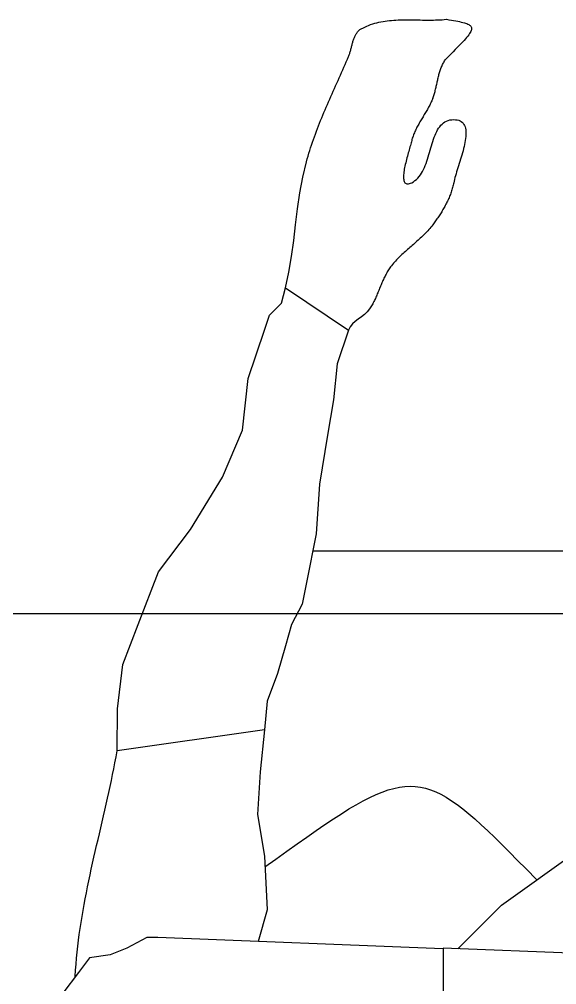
# Model space of a CAD drawing. Header units: millimetres. Extents: x -155 to 94595, y -3153 to 63413.
# Drawn here: x 88777.6 to 89044.5, y 41902.7 to 42382.2 of the extents above; entities that cross this region are included whole.
import ezdxf

# ---------------------------------------------------------------- set-up
doc = ezdxf.new("R2010")
doc.units = ezdxf.units.MM
doc.layers.add('int', color=185, linetype='Continuous')

msp = doc.modelspace()

# ---------------------------------------------------------------- linework, layer by layer
at = {"layer": 'int'}
for p, q in [((88963.562, 42381.719), (88964.64, 42381.785)), ((88964.64, 42381.785), (88965.723, 42381.835)), ((88965.723, 42381.835), (88966.809, 42381.872)), ((88966.809, 42381.872), (88967.898, 42381.896)), ((88967.898, 42381.896), (88968.991, 42381.909)), ((88968.991, 42381.909), (88970.086, 42381.912)), ((88970.086, 42381.912), (88971.183, 42381.908)), ((88971.183, 42381.908), (88972.282, 42381.898)), ((88972.282, 42381.898), (88973.382, 42381.883)), ((88973.382, 42381.883), (88974.483, 42381.865)), ((88974.483, 42381.865), (88975.584, 42381.846)), ((88975.584, 42381.846), (88976.686, 42381.826)), ((88976.686, 42381.826), (88977.787, 42381.808)), ((88977.787, 42381.808), (88978.887, 42381.793)), ((88978.887, 42381.793), (88979.986, 42381.783)), ((88979.986, 42381.783), (88981.083, 42381.779)), ((88981.083, 42381.779), (88982.178, 42381.783)), ((88982.178, 42381.783), (88983.27, 42381.796)), ((88983.27, 42381.796), (88984.36, 42381.82)), ((88984.36, 42381.82), (88985.446, 42381.856)), ((88985.446, 42381.856), (88986.529, 42381.906)), ((88986.529, 42381.906), (88987.607, 42381.972)), ((88987.607, 42381.972), (88988.681, 42382.055)), ((88988.681, 42382.055), (88989.749, 42382.157)), ((88989.749, 42382.157), (88991, 42381.948)), ((88991, 42381.948), (88992.185, 42381.748)), ((88992.185, 42381.748), (88993.304, 42381.556)), ((88946.456, 42376.785), (88946.763, 42377.026)), ((88946.763, 42377.026), (88947.088, 42377.25)), ((88947.088, 42377.25), (88947.431, 42377.456)), ((88947.431, 42377.456), (88947.793, 42377.642)), ((88947.793, 42377.642), (88948.175, 42377.809)), ((88948.175, 42377.809), (88949.14, 42378.295)), ((88949.14, 42378.295), (88950.116, 42378.741)), ((88950.116, 42378.741), (88951.101, 42379.151)), ((88951.101, 42379.151), (88952.097, 42379.524)), ((88952.097, 42379.524), (88953.101, 42379.864)), ((88953.101, 42379.864), (88954.115, 42380.17)), ((88954.115, 42380.17), (88955.136, 42380.446)), ((88955.136, 42380.446), (88956.166, 42380.692)), ((88956.166, 42380.692), (88957.203, 42380.91)), ((88957.203, 42380.91), (88958.248, 42381.102)), ((88958.248, 42381.102), (88959.299, 42381.269)), ((88959.299, 42381.269), (88960.356, 42381.413)), ((88960.356, 42381.413), (88961.419, 42381.535)), ((88961.419, 42381.535), (88962.488, 42381.636)), ((88962.488, 42381.636), (88963.562, 42381.719)), ((88993.304, 42381.556), (88994.357, 42381.368)), ((88994.357, 42381.368), (88995.344, 42381.183)), ((88995.344, 42381.183), (88996.265, 42380.999)), ((88996.265, 42380.999), (88997.12, 42380.814)), ((88997.12, 42380.814), (88997.909, 42380.626)), ((88997.909, 42380.626), (88998.632, 42380.433)), ((88998.632, 42380.433), (88999.289, 42380.233)), ((88999.289, 42380.233), (88999.879, 42380.024)), ((88999.879, 42380.024), (89000.404, 42379.804)), ((89000.404, 42379.804), (89000.862, 42379.571)), ((89000.862, 42379.571), (89001.255, 42379.323)), ((89001.255, 42379.323), (89001.58, 42379.058)), ((89001.58, 42379.058), (89001.84, 42378.774)), ((89001.84, 42378.774), (89002.034, 42378.469)), ((89002.144, 42376.999), (89002.005, 42376.559)), ((89002.034, 42378.469), (89002.161, 42378.141)), ((89002.216, 42377.408), (89002.144, 42376.999)), ((89002.161, 42378.141), (89002.221, 42377.788)), ((89002.221, 42377.788), (89002.216, 42377.408)), ((88943.581, 42372.008), (88943.721, 42372.413)), ((88943.721, 42372.413), (88943.868, 42372.81)), ((88943.868, 42372.81), (88944.023, 42373.201)), ((88944.023, 42373.201), (88944.186, 42373.583)), ((88944.186, 42373.583), (88944.359, 42373.956)), ((88944.359, 42373.956), (88944.541, 42374.32)), ((88944.541, 42374.32), (88944.735, 42374.673)), ((88944.735, 42374.673), (88944.94, 42375.014)), ((88944.94, 42375.014), (88945.158, 42375.344)), ((88945.158, 42375.344), (88945.388, 42375.661)), ((88945.388, 42375.661), (88945.633, 42375.964)), ((88945.633, 42375.964), (88945.892, 42376.253)), ((88945.892, 42376.253), (88946.166, 42376.527)), ((88946.166, 42376.527), (88946.456, 42376.785)), ((88999.172, 42372.441), (88998.501, 42371.681)), ((88999.776, 42373.155), (88999.172, 42372.441)), ((89000.314, 42373.823), (88999.776, 42373.155)), ((89000.786, 42374.448), (89000.314, 42373.823)), ((89001.19, 42375.032), (89000.786, 42374.448)), ((89001.528, 42375.577), (89001.19, 42375.032)), ((89001.8, 42376.085), (89001.528, 42375.577)), ((89002.005, 42376.559), (89001.8, 42376.085)), ((88942.297, 42367.338), (88942.408, 42367.765)), ((88942.408, 42367.765), (88942.518, 42368.194)), ((88942.518, 42368.194), (88942.628, 42368.624)), ((88942.628, 42368.624), (88942.738, 42369.054)), ((88942.738, 42369.054), (88942.849, 42369.484)), ((88942.849, 42369.484), (88942.962, 42369.912)), ((88942.962, 42369.912), (88943.078, 42370.339)), ((88943.078, 42370.339), (88943.197, 42370.762)), ((88943.197, 42370.762), (88943.32, 42371.182)), ((88943.32, 42371.182), (88943.448, 42371.598)), ((88943.448, 42371.598), (88943.581, 42372.008)), ((88995.148, 42368.131), (88994.143, 42367.105)), ((88996.087, 42369.099), (88995.148, 42368.131)), ((88996.958, 42370.012), (88996.087, 42369.099)), ((88997.763, 42370.872), (88996.958, 42370.012)), ((88998.501, 42371.681), (88997.763, 42370.872)), ((88940.55, 42362.375), (88941.121, 42363.701)), ((88941.121, 42363.701), (88941.276, 42364.078)), ((88941.276, 42364.078), (88941.423, 42364.463)), ((88941.423, 42364.463), (88941.564, 42364.856)), ((88941.564, 42364.856), (88941.697, 42365.256)), ((88941.697, 42365.256), (88941.826, 42365.663)), ((88941.826, 42365.663), (88941.949, 42366.075)), ((88941.949, 42366.075), (88942.068, 42366.492)), ((88942.068, 42366.492), (88942.184, 42366.914)), ((88942.184, 42366.914), (88942.297, 42367.338)), ((88990.726, 42363.668), (88989.454, 42362.395)), ((88991.932, 42364.876), (88990.726, 42363.668)), ((88993.071, 42366.021), (88991.932, 42364.876)), ((88994.143, 42367.105), (88993.071, 42366.021)), ((88938.231, 42357.083), (88938.815, 42358.405)), ((88938.815, 42358.405), (88939.397, 42359.728)), ((88939.397, 42359.728), (88939.975, 42361.051)), ((88939.975, 42361.051), (88940.55, 42362.375)), ((88986.809, 42357.271), (88986.988, 42357.766)), ((88986.988, 42357.766), (88987.178, 42358.256)), ((88987.178, 42358.256), (88987.378, 42358.741)), ((88987.378, 42358.741), (88987.59, 42359.221)), ((88987.59, 42359.221), (88987.814, 42359.695)), ((88987.814, 42359.695), (88988.051, 42360.162)), ((88988.051, 42360.162), (88988.301, 42360.623)), ((88988.301, 42360.623), (88988.566, 42361.077)), ((88988.566, 42361.077), (88988.846, 42361.524)), ((88988.846, 42361.524), (88989.141, 42361.964)), ((88989.141, 42361.964), (88989.454, 42362.395)), ((88935.875, 42351.801), (88936.466, 42353.121)), ((88936.466, 42353.121), (88937.056, 42354.441)), ((88937.056, 42354.441), (88937.644, 42355.762)), ((88937.644, 42355.762), (88938.231, 42357.083)), ((88985.524, 42352.65), (88985.646, 42353.174)), ((88985.646, 42353.174), (88985.771, 42353.696)), ((88985.771, 42353.696), (88985.901, 42354.216)), ((88985.901, 42354.216), (88986.036, 42354.733)), ((88986.036, 42354.733), (88986.176, 42355.248)), ((88986.176, 42355.248), (88986.323, 42355.759)), ((88986.323, 42355.759), (88986.477, 42356.267)), ((88986.477, 42356.267), (88986.639, 42356.771)), ((88986.639, 42356.771), (88986.809, 42357.271)), ((88934.104, 42347.839), (88934.694, 42349.16)), ((88934.694, 42349.16), (88935.285, 42350.48)), ((88935.285, 42350.48), (88935.875, 42351.801)), ((88984.467, 42347.91), (88984.589, 42348.435)), ((88984.589, 42348.435), (88984.709, 42348.961)), ((88984.709, 42348.961), (88984.826, 42349.488)), ((88984.826, 42349.488), (88984.942, 42350.016)), ((88984.942, 42350.016), (88985.057, 42350.543)), ((88985.057, 42350.543), (88985.172, 42351.071)), ((88985.172, 42351.071), (88985.288, 42351.598)), ((88985.288, 42351.598), (88985.405, 42352.125)), ((88985.405, 42352.125), (88985.524, 42352.65)), ((88931.762, 42342.548), (88932.344, 42343.872)), ((88932.344, 42343.872), (88932.929, 42345.195)), ((88932.929, 42345.195), (88933.516, 42346.517)), ((88933.516, 42346.517), (88934.104, 42347.839)), ((88983.114, 42343.295), (88983.295, 42343.794)), ((88983.295, 42343.794), (88983.467, 42344.297)), ((88983.467, 42344.297), (88983.63, 42344.804)), ((88983.63, 42344.804), (88983.785, 42345.315)), ((88983.785, 42345.315), (88983.933, 42345.828)), ((88983.933, 42345.828), (88984.075, 42346.345)), ((88984.075, 42346.345), (88984.21, 42346.865)), ((88984.21, 42346.865), (88984.341, 42347.386)), ((88984.341, 42347.386), (88984.467, 42347.91)), ((88930.036, 42338.568), (88930.608, 42339.896)), ((88930.608, 42339.896), (88931.183, 42341.223)), ((88931.183, 42341.223), (88931.762, 42342.548)), ((88981.134, 42339.001), (88980.848, 42338.471)), ((88981.414, 42339.533), (88981.134, 42339.001)), ((88981.686, 42340.069), (88981.414, 42339.533)), ((88981.951, 42340.608), (88981.686, 42340.069)), ((88982.208, 42341.15), (88981.951, 42340.608)), ((88982.456, 42341.696), (88982.208, 42341.15)), ((88982.694, 42342.246), (88982.456, 42341.696)), ((88982.922, 42342.801), (88982.694, 42342.246)), ((88982.922, 42342.801), (88983.114, 42343.295)), ((88927.802, 42333.238), (88928.352, 42334.573)), ((88928.352, 42334.573), (88928.908, 42335.907)), ((88928.908, 42335.907), (88929.47, 42337.238)), ((88929.47, 42337.238), (88930.036, 42338.568)), ((88978.414, 42334.295), (88978.102, 42333.777)), ((88978.727, 42334.813), (88978.414, 42334.295)), ((88979.038, 42335.332), (88978.727, 42334.813)), ((88979.348, 42335.852), (88979.038, 42335.332)), ((88979.655, 42336.372), (88979.348, 42335.852)), ((88979.96, 42336.894), (88979.655, 42336.372)), ((88980.26, 42337.418), (88979.96, 42336.894)), ((88980.557, 42337.943), (88980.26, 42337.418)), ((88980.848, 42338.471), (88980.557, 42337.943)), ((88925.672, 42327.871), (88926.193, 42329.217)), ((88926.193, 42329.217), (88926.722, 42330.56)), ((88926.722, 42330.56), (88927.258, 42331.9)), ((88927.258, 42331.9), (88927.802, 42333.238)), ((88975.381, 42329.083), (88975.101, 42328.552)), ((88975.667, 42329.61), (88975.381, 42329.083)), ((88975.959, 42330.136), (88975.667, 42329.61)), ((88976.255, 42330.66), (88975.959, 42330.136)), ((88976.556, 42331.182), (88976.255, 42330.66)), ((88976.861, 42331.703), (88976.556, 42331.182)), ((88977.168, 42332.222), (88976.861, 42331.703)), ((88977.478, 42332.741), (88977.168, 42332.222)), ((88977.789, 42333.259), (88977.478, 42332.741)), ((88978.102, 42333.777), (88977.789, 42333.259)), ((88986.401, 42328.818), (88986.972, 42329.51)), ((88986.972, 42329.51), (88987.587, 42330.138)), ((88987.587, 42330.138), (88988.248, 42330.698)), ((88988.248, 42330.698), (88988.958, 42331.183)), ((88988.958, 42331.183), (88989.721, 42331.591)), ((88989.721, 42331.591), (88990.541, 42331.916)), ((88990.541, 42331.916), (88991.421, 42332.154)), ((88991.421, 42332.154), (88992.363, 42332.301)), ((88992.363, 42332.301), (88993.372, 42332.35)), ((88993.372, 42332.35), (88994.292, 42332.309)), ((88994.292, 42332.309), (88995.124, 42332.188)), ((88995.124, 42332.188), (88995.872, 42331.991)), ((88995.872, 42331.991), (88996.538, 42331.72)), ((88996.538, 42331.72), (88997.127, 42331.378)), ((88997.127, 42331.378), (88997.64, 42330.97)), ((88997.64, 42330.97), (88998.081, 42330.498)), ((88998.081, 42330.498), (88998.455, 42329.966)), ((88998.455, 42329.966), (88998.762, 42329.376)), ((88998.762, 42329.376), (88999.008, 42328.732)), ((88924.162, 42323.816), (88924.656, 42325.171)), ((88924.656, 42325.171), (88925.159, 42326.523)), ((88925.159, 42326.523), (88925.672, 42327.871)), ((88973.373, 42324.749), (88973.167, 42324.19)), ((88973.591, 42325.304), (88973.373, 42324.749)), ((88973.819, 42325.855), (88973.591, 42325.304)), ((88974.058, 42326.401), (88973.819, 42325.855)), ((88974.306, 42326.944), (88974.058, 42326.401)), ((88974.563, 42327.483), (88974.306, 42326.944)), ((88974.828, 42328.019), (88974.563, 42327.483)), ((88975.101, 42328.552), (88974.828, 42328.019)), ((88983.684, 42323.573), (88984.069, 42324.554)), ((88984.069, 42324.554), (88984.477, 42325.499)), ((88984.477, 42325.499), (88984.91, 42326.402)), ((88984.91, 42326.402), (88985.373, 42327.259)), ((88985.373, 42327.259), (88985.869, 42328.066)), ((88985.869, 42328.066), (88986.401, 42328.818)), ((88999.008, 42328.732), (88999.194, 42328.037)), ((88999.194, 42328.037), (88999.325, 42327.294)), ((88999.325, 42327.294), (88999.403, 42326.507)), ((88999.414, 42324.812), (88999.353, 42323.911)), ((88999.403, 42326.507), (88999.431, 42325.679)), ((88999.431, 42325.679), (88999.414, 42324.812)), ((88922.29, 42318.361), (88922.741, 42319.73)), ((88922.741, 42319.73), (88923.204, 42321.096)), ((88923.204, 42321.096), (88923.678, 42322.458)), ((88923.678, 42322.458), (88924.162, 42323.816)), ((88971.818, 42319.486), (88971.622, 42318.795)), ((88972.003, 42320.145), (88971.818, 42319.486)), ((88972.175, 42320.769), (88972.003, 42320.145)), ((88972.332, 42321.356), (88972.175, 42320.769)), ((88972.472, 42321.9), (88972.332, 42321.356)), ((88972.625, 42322.481), (88972.472, 42321.9)), ((88972.792, 42323.056), (88972.625, 42322.481)), ((88972.973, 42323.625), (88972.792, 42323.056)), ((88973.167, 42324.19), (88972.973, 42323.625)), ((88982.303, 42319.375), (88982.632, 42320.456)), ((88982.632, 42320.456), (88982.969, 42321.519)), ((88982.969, 42321.519), (88983.318, 42322.56)), ((88983.318, 42322.56), (88983.684, 42323.573)), ((88998.742, 42320.024), (88998.513, 42318.997)), ((88998.943, 42321.032), (88998.742, 42320.024)), ((88999.114, 42322.018), (88998.943, 42321.032)), ((88999.252, 42322.979), (88999.114, 42322.018)), ((88999.353, 42323.911), (88999.252, 42322.979)), ((88921.008, 42314.228), (88921.423, 42315.61)), ((88921.423, 42315.61), (88921.85, 42316.987)), ((88921.85, 42316.987), (88922.29, 42318.361)), ((88970.545, 42314.991), (88970.324, 42314.184)), ((88970.767, 42315.787), (88970.545, 42314.991)), ((88970.988, 42316.569), (88970.767, 42315.787)), ((88971.205, 42317.334), (88970.988, 42316.569)), ((88971.417, 42318.077), (88971.205, 42317.334)), ((88971.622, 42318.795), (88971.417, 42318.077)), ((88980.683, 42313.855), (88981.016, 42314.958)), ((88981.016, 42314.958), (88981.341, 42316.067)), ((88981.341, 42316.067), (88981.661, 42317.175)), ((88981.661, 42317.175), (88981.981, 42318.279)), ((88981.981, 42318.279), (88982.303, 42319.375)), ((88997.39, 42314.768), (88997.073, 42313.697)), ((88997.696, 42315.837), (88997.39, 42314.768)), ((88997.987, 42316.901), (88997.696, 42315.837)), ((88998.26, 42317.955), (88997.987, 42316.901)), ((88998.513, 42318.997), (88998.26, 42317.955)), ((88918.38, 42303.725), (88920.22, 42311.45)), ((88920.22, 42311.45), (88920.607, 42312.841)), ((88920.607, 42312.841), (88921.008, 42314.228)), ((88969.299, 42310.103), (88969.125, 42309.301)), ((88969.487, 42310.913), (88969.299, 42310.103)), ((88969.685, 42311.73), (88969.487, 42310.913)), ((88969.892, 42312.55), (88969.685, 42311.73)), ((88970.106, 42313.369), (88969.892, 42312.55)), ((88970.324, 42314.184), (88970.106, 42313.369)), ((88979.207, 42309.579), (88979.604, 42310.618)), ((88979.604, 42310.618), (88979.981, 42311.68)), ((88979.981, 42311.68), (88980.339, 42312.76)), ((88980.339, 42312.76), (88980.683, 42313.855)), ((88996.086, 42310.499), (88995.756, 42309.449)), ((88996.418, 42311.559), (88996.086, 42310.499)), ((88996.748, 42312.626), (88996.418, 42311.559)), ((88997.073, 42313.697), (88996.748, 42312.626)), ((88968.508, 42305.558), (88968.451, 42304.886)), ((88968.591, 42306.26), (88968.508, 42305.558)), ((88968.695, 42306.989), (88968.591, 42306.26)), ((88968.82, 42307.741), (88968.695, 42306.989)), ((88968.964, 42308.513), (88968.82, 42307.741)), ((88969.125, 42309.301), (88968.964, 42308.513)), ((88976.784, 42304.895), (88977.338, 42305.749)), ((88977.338, 42305.749), (88977.854, 42306.649)), ((88977.854, 42306.649), (88978.335, 42307.59)), ((88978.335, 42307.59), (88978.785, 42308.569)), ((88978.785, 42308.569), (88979.207, 42309.579)), ((88994.513, 42305.418), (88994.237, 42304.469)), ((88994.805, 42306.394), (88994.513, 42305.418)), ((88995.112, 42307.394), (88994.805, 42306.394)), ((88995.43, 42308.413), (88995.112, 42307.394)), ((88995.756, 42309.449), (88995.43, 42308.413)), ((88916.956, 42295.913), (88918.38, 42303.725)), ((88968.42, 42304.247), (88968.417, 42303.645)), ((88968.417, 42303.645), (88968.445, 42303.084)), ((88968.451, 42304.886), (88968.42, 42304.247)), ((88968.445, 42303.084), (88968.505, 42302.566)), ((88968.505, 42302.566), (88968.599, 42302.095)), ((88968.599, 42302.095), (88968.73, 42301.674)), ((88968.73, 42301.674), (88968.899, 42301.308)), ((88968.899, 42301.308), (88969.108, 42300.999)), ((88969.108, 42300.999), (88969.36, 42300.751)), ((88969.36, 42300.751), (88969.656, 42300.566)), ((88969.656, 42300.566), (88969.998, 42300.45)), ((88969.998, 42300.45), (88970.389, 42300.404)), ((88970.389, 42300.404), (88970.829, 42300.433)), ((88970.829, 42300.433), (88971.322, 42300.539)), ((88971.322, 42300.539), (88971.869, 42300.727)), ((88971.869, 42300.727), (88972.472, 42300.999)), ((88972.472, 42300.999), (88973.325, 42301.48)), ((88973.325, 42301.48), (88974.12, 42302.034)), ((88974.12, 42302.034), (88974.86, 42302.657)), ((88974.86, 42302.657), (88975.548, 42303.344)), ((88975.548, 42303.344), (88976.189, 42304.092)), ((88976.189, 42304.092), (88976.784, 42304.895)), ((88993.249, 42300.41), (88993.115, 42299.823)), ((88993.372, 42300.999), (88993.249, 42300.41)), ((88993.547, 42301.811), (88993.372, 42300.999)), ((88993.751, 42302.662), (88993.547, 42301.811)), ((88993.982, 42303.549), (88993.751, 42302.662)), ((88994.237, 42304.469), (88993.982, 42303.549)), ((88915.817, 42288.042), (88916.956, 42295.913)), ((88991.906, 42295.794), (88991.697, 42295.23)), ((88992.106, 42296.362), (88991.906, 42295.794)), ((88992.298, 42296.931), (88992.106, 42296.362)), ((88992.48, 42297.504), (88992.298, 42296.931)), ((88992.653, 42298.08), (88992.48, 42297.504)), ((88992.817, 42298.658), (88992.653, 42298.08)), ((88992.971, 42299.239), (88992.817, 42298.658)), ((88993.115, 42299.823), (88992.971, 42299.239)), ((88989.745, 42290.818), (88989.469, 42290.279)), ((88990.014, 42291.36), (88989.745, 42290.818)), ((88990.277, 42291.904), (88990.014, 42291.36)), ((88990.532, 42292.451), (88990.277, 42291.904)), ((88990.781, 42293.002), (88990.532, 42292.451)), ((88991.021, 42293.555), (88990.781, 42293.002)), ((88991.255, 42294.11), (88991.021, 42293.555)), ((88991.48, 42294.669), (88991.255, 42294.11)), ((88991.697, 42295.23), (88991.48, 42294.669)), ((88914.831, 42280.139), (88915.817, 42288.042)), ((88987.052, 42286.071), (88986.728, 42285.558)), ((88987.373, 42286.587), (88987.052, 42286.071)), ((88987.688, 42287.106), (88987.373, 42286.587)), ((88987.999, 42287.628), (88987.688, 42287.106)), ((88988.304, 42288.152), (88987.999, 42287.628)), ((88988.604, 42288.68), (88988.304, 42288.152)), ((88988.898, 42289.21), (88988.604, 42288.68)), ((88989.186, 42289.743), (88988.898, 42289.21)), ((88989.469, 42290.279), (88989.186, 42289.743)), ((88983.639, 42281.066), (88983.282, 42280.581)), ((88983.994, 42281.553), (88983.639, 42281.066)), ((88984.347, 42282.044), (88983.994, 42281.553)), ((88984.697, 42282.537), (88984.347, 42282.044)), ((88985.044, 42283.034), (88984.697, 42282.537)), ((88985.388, 42283.533), (88985.044, 42283.034)), ((88985.729, 42284.035), (88985.388, 42283.533)), ((88986.066, 42284.54), (88985.729, 42284.035)), ((88986.399, 42285.047), (88986.066, 42284.54)), ((88986.728, 42285.558), (88986.399, 42285.047)), ((88913.865, 42272.231), (88914.831, 42280.139)), ((88979.989, 42276.632), (88979.467, 42276.084)), ((88980.503, 42277.188), (88979.989, 42276.632)), ((88981.008, 42277.751), (88980.503, 42277.188)), ((88981.503, 42278.324), (88981.008, 42277.751)), ((88981.987, 42278.905), (88981.503, 42278.324)), ((88982.46, 42279.497), (88981.987, 42278.905)), ((88982.922, 42280.099), (88982.46, 42279.497)), ((88983.282, 42280.581), (88982.922, 42280.099)), ((88912.787, 42264.345), (88913.865, 42272.231)), ((88975.055, 42271.908), (88974.484, 42271.403)), ((88975.623, 42272.415), (88975.055, 42271.908)), ((88976.188, 42272.926), (88975.623, 42272.415)), ((88976.748, 42273.44), (88976.188, 42272.926)), ((88977.304, 42273.958), (88976.748, 42273.44)), ((88977.854, 42274.481), (88977.304, 42273.958)), ((88978.399, 42275.009), (88977.854, 42274.481)), ((88978.936, 42275.544), (88978.399, 42275.009)), ((88979.467, 42276.084), (88978.936, 42275.544)), ((88969.321, 42266.882), (88968.756, 42266.371)), ((88969.889, 42267.389), (88969.321, 42266.882)), ((88970.46, 42267.894), (88969.889, 42267.389)), ((88971.033, 42268.397), (88970.46, 42267.894)), ((88971.608, 42268.898), (88971.033, 42268.397)), ((88972.184, 42269.398), (88971.608, 42268.898)), ((88972.76, 42269.899), (88972.184, 42269.398)), ((88973.336, 42270.399), (88972.76, 42269.899)), ((88973.91, 42270.9), (88973.336, 42270.399)), ((88974.484, 42271.403), (88973.91, 42270.9)), ((88911.466, 42256.508), (88912.787, 42264.345)), ((88964.44, 42262.109), (88963.936, 42261.546)), ((88964.954, 42262.665), (88964.44, 42262.109)), ((88965.477, 42263.213), (88964.954, 42262.665)), ((88966.007, 42263.753), (88965.477, 42263.213)), ((88966.545, 42264.288), (88966.007, 42263.753)), ((88967.089, 42264.816), (88966.545, 42264.288)), ((88967.64, 42265.339), (88967.089, 42264.816)), ((88968.195, 42265.857), (88967.64, 42265.339)), ((88968.756, 42266.371), (88968.195, 42265.857)), ((88960.675, 42257.219), (88960.366, 42256.708)), ((88960.995, 42257.724), (88960.675, 42257.219)), ((88961.325, 42258.222), (88960.995, 42257.724)), ((88961.667, 42258.714), (88961.325, 42258.222)), ((88962.021, 42259.198), (88961.667, 42258.714)), ((88962.483, 42259.8), (88962.021, 42259.198)), ((88962.956, 42260.392), (88962.483, 42259.8)), ((88963.441, 42260.973), (88962.956, 42260.392)), ((88963.936, 42261.546), (88963.441, 42260.973)), ((88909.77, 42248.748), (88911.466, 42256.508)), ((88958.191, 42252.445), (88957.947, 42251.895)), ((88958.44, 42252.991), (88958.191, 42252.445)), ((88958.694, 42253.535), (88958.44, 42252.991)), ((88958.954, 42254.075), (88958.694, 42253.535)), ((88959.221, 42254.611), (88958.954, 42254.075)), ((88959.495, 42255.142), (88959.221, 42254.611)), ((88959.777, 42255.669), (88959.495, 42255.142)), ((88960.067, 42256.192), (88959.777, 42255.669)), ((88960.366, 42256.708), (88960.067, 42256.192)), ((88907.873, 42241.161), (88909.77, 42248.748)), ((88909.77, 42248.748), (88941.121, 42227.847)), ((88956.319, 42248), (88956.09, 42247.441)), ((88956.547, 42248.559), (88956.319, 42248)), ((88956.776, 42249.118), (88956.547, 42248.559)), ((88957.005, 42249.676), (88956.776, 42249.118)), ((88957.237, 42250.233), (88957.005, 42249.676)), ((88957.47, 42250.789), (88957.237, 42250.233)), ((88957.707, 42251.343), (88957.47, 42250.789)), ((88957.947, 42251.895), (88957.707, 42251.343)), ((88954.18, 42243.014), (88953.922, 42242.471)), ((88954.433, 42243.559), (88954.18, 42243.014)), ((88954.68, 42244.108), (88954.433, 42243.559)), ((88954.923, 42244.659), (88954.68, 42244.108)), ((88955.162, 42245.212), (88954.923, 42244.659)), ((88955.397, 42245.767), (88955.162, 42245.212)), ((88955.63, 42246.324), (88955.397, 42245.767)), ((88955.861, 42246.882), (88955.63, 42246.324)), ((88956.09, 42247.441), (88955.861, 42246.882)), ((88901.787, 42235.249), (88907.873, 42241.161)), ((88951.571, 42238.298), (88950.4, 42236.863)), ((88951.898, 42238.8), (88951.571, 42238.298)), ((88952.215, 42239.309), (88951.898, 42238.8)), ((88952.521, 42239.823), (88952.215, 42239.309)), ((88952.818, 42240.343), (88952.521, 42239.823)), ((88953.106, 42240.868), (88952.818, 42240.343)), ((88953.385, 42241.398), (88953.106, 42240.868)), ((88953.657, 42241.933), (88953.385, 42241.398)), ((88953.922, 42242.471), (88953.657, 42241.933)), ((88899.32, 42227.847), (88901.787, 42235.249)), ((88945.913, 42233.314), (88944.401, 42232.16)), ((88947.478, 42234.438), (88945.913, 42233.314)), ((88949.005, 42235.599), (88947.478, 42234.438)), ((88950.4, 42236.863), (88949.005, 42235.599)), ((88941.913, 42229.494), (88941.121, 42227.847)), ((88943.037, 42230.909), (88941.913, 42229.494)), ((88944.401, 42232.16), (88943.037, 42230.909)), ((88891.299, 42203.785), (88899.32, 42227.847)), ((88941.121, 42227.847), (88935.497, 42210.975)), ((88935.497, 42210.975), (88933.591, 42193.118)), ((88888.422, 42178.036), (88891.299, 42203.785)), ((88933.591, 42193.118), (88930.671, 42175.596)), ((88878.419, 42154.695), (88888.422, 42178.036)), ((88930.671, 42175.596), (88926.621, 42151.298)), ((88862.555, 42128.854), (88878.419, 42154.695)), ((88926.621, 42151.298), (88925.052, 42126.603)), ((88846.719, 42107.806), (88862.555, 42128.854)), ((88925.052, 42126.603), (88920.22, 42102.444)), ((89051.504, 42117.989), (88923.329, 42117.989)), ((88836.618, 42081.543), (88846.719, 42107.806)), ((88920.22, 42102.444), (88918.057, 42091.628)), ((88918.057, 42091.628), (88912.797, 42081.686)), ((88404.86, 42086.989), (91304.86, 42086.989)), ((88404.86, 42086.989), (91304.86, 42086.989)), ((88828.986, 42061.699), (88836.618, 42081.543)), ((88912.797, 42081.686), (88909.77, 42071.093)), ((88909.77, 42071.093), (88905.824, 42057.282)), ((88826.388, 42039.708), (88828.986, 42061.699)), ((88905.824, 42057.282), (88900.751, 42043.608)), ((88900.751, 42043.608), (88899.32, 42029.292)), ((88826.168, 42018.841), (88826.388, 42039.708)), ((88899.32, 42029.292), (88826.168, 42018.841)), ((88899.32, 42029.292), (88897.238, 42008.478)), ((88825.635, 42015.892), (88826.168, 42018.841)), ((88824.505, 42010.003), (88825.081, 42012.946)), ((88825.081, 42012.946), (88825.635, 42015.892)), ((88823.911, 42007.062), (88824.505, 42010.003)), ((88897.238, 42008.478), (88895.876, 41987.253)), ((88822.675, 42001.185), (88823.301, 42004.122)), ((88823.301, 42004.122), (88823.911, 42007.062)), ((88821.385, 41995.315), (88822.035, 41998.25)), ((88822.035, 41998.25), (88822.675, 42001.185)), ((88954.824, 41997.168), (88957.857, 41998.409)), ((88957.857, 41998.409), (88960.781, 41999.428)), ((88960.781, 41999.428), (88963.61, 42000.224)), ((88963.61, 42000.224), (88966.357, 42000.796)), ((88966.357, 42000.796), (88969.037, 42001.145)), ((88969.037, 42001.145), (88971.662, 42001.268)), ((88971.662, 42001.268), (88974.246, 42001.167)), ((88974.246, 42001.167), (88976.803, 42000.84)), ((88976.803, 42000.84), (88979.346, 42000.286)), ((88979.346, 42000.286), (88981.889, 41999.506)), ((88981.889, 41999.506), (88984.446, 41998.499)), ((88984.446, 41998.499), (88987.03, 41997.263)), ((88820.724, 41992.382), (88821.385, 41995.315)), ((88944.938, 41992.113), (88948.378, 41994.019)), ((88948.378, 41994.019), (88951.669, 41995.704)), ((88951.669, 41995.704), (88954.824, 41997.168)), ((88987.03, 41997.263), (88989.655, 41995.8)), ((88989.655, 41995.8), (88992.334, 41994.107)), ((88992.334, 41994.107), (88995.081, 41992.185)), ((88819.381, 41986.519), (88820.056, 41989.45)), ((88820.056, 41989.45), (88820.724, 41992.382)), ((88937.554, 41987.641), (88941.334, 41989.987)), ((88941.334, 41989.987), (88944.938, 41992.113)), ((88995.081, 41992.185), (88997.909, 41990.033)), ((88997.909, 41990.033), (89000.833, 41987.651)), ((88818.702, 41983.589), (88819.381, 41986.519)), ((88895.876, 41987.253), (88899.32, 41966.59)), ((88929.409, 41982.292), (88933.583, 41985.076)), ((88933.583, 41985.076), (88937.554, 41987.641)), ((89000.833, 41987.651), (89003.865, 41985.038)), ((89003.865, 41985.038), (89007.019, 41982.193)), ((88817.338, 41977.728), (88818.02, 41980.659)), ((88818.02, 41980.659), (88818.702, 41983.589)), ((88920.394, 41976.07), (88925.017, 41979.29)), ((88925.017, 41979.29), (88929.409, 41982.292)), ((89007.019, 41982.193), (89010.31, 41979.115)), ((89010.31, 41979.115), (89013.749, 41975.806)), ((88815.978, 41971.868), (88816.657, 41974.798)), ((88816.657, 41974.798), (88817.338, 41977.728)), ((88915.526, 41972.633), (88920.394, 41976.07)), ((89013.749, 41975.806), (89017.352, 41972.263)), ((88815.304, 41968.937), (88815.978, 41971.868)), ((88910.4, 41968.979), (88915.526, 41972.633)), ((89017.352, 41972.263), (89021.132, 41968.486)), ((88813.977, 41963.073), (88814.636, 41966.005)), ((88814.636, 41966.005), (88815.304, 41968.937)), ((88899.32, 41966.59), (88900.735, 41939.847)), ((88899.601, 41961.227), (88905.003, 41965.109)), ((88905.003, 41965.109), (88910.4, 41968.979)), ((89017.136, 41942.299), (89054.775, 41969.184)), ((89021.132, 41968.486), (89025.101, 41964.475)), ((88812.69, 41957.204), (88813.328, 41960.139)), ((88813.328, 41960.139), (88813.977, 41963.073)), ((89025.101, 41964.475), (89029.275, 41960.23)), ((89029.275, 41960.23), (89034.613, 41954.782)), ((88812.066, 41954.267), (88812.69, 41957.204)), ((88810.865, 41948.388), (88811.457, 41951.328)), ((88811.457, 41951.328), (88812.066, 41954.267)), ((88810.293, 41945.445), (88810.865, 41948.388)), ((88809.211, 41939.551), (88809.741, 41942.499)), ((88809.741, 41942.499), (88810.293, 41945.445)), ((88995.384, 41920.547), (89017.136, 41942.299)), ((89017.136, 41942.299), (89017.136, 41942.299)), ((88808.227, 41933.647), (88808.706, 41936.601)), ((88808.706, 41936.601), (88809.211, 41939.551)), ((88900.735, 41939.847), (88896.163, 41924.226)), ((88900.735, 41939.847), (88900.735, 41939.847)), ((88807.776, 41930.689), (88808.227, 41933.647)), ((88806.965, 41924.764), (88807.355, 41927.728)), ((88807.355, 41927.728), (88807.776, 41930.689)), ((88806.286, 41918.822), (88806.608, 41921.795)), ((88806.608, 41921.795), (88806.965, 41924.764)), ((88840.918, 41926.131), (88831.044, 41920.841)), ((88846.317, 41926.168), (88840.918, 41926.131)), ((88840.918, 41926.131), (88840.918, 41926.131)), ((88988.03, 41920.604), (88846.317, 41926.168)), ((88806.002, 41915.845), (88806.286, 41918.822)), ((88822.683, 41917.496), (88812.39, 41916.094)), ((88831.044, 41920.841), (88822.683, 41917.496)), ((88988.031, 41920.841), (88988.031, 41898.702)), ((89066.524, 41917.701), (88988.031, 41920.841)), ((88805.55, 41909.877), (88805.755, 41912.863)), ((88805.755, 41912.863), (88806.002, 41915.845)), ((88812.39, 41916.094), (88806.893, 41908.765)), ((88806.893, 41908.765), (88799.189, 41898.494)), ((88805.386, 41906.885), (88805.55, 41909.877)), ((88805.381, 41906.749), (88805.386, 41906.885))]:
    msp.add_line(p, q, dxfattribs=at)

doc.saveas('drawing.dxf')
